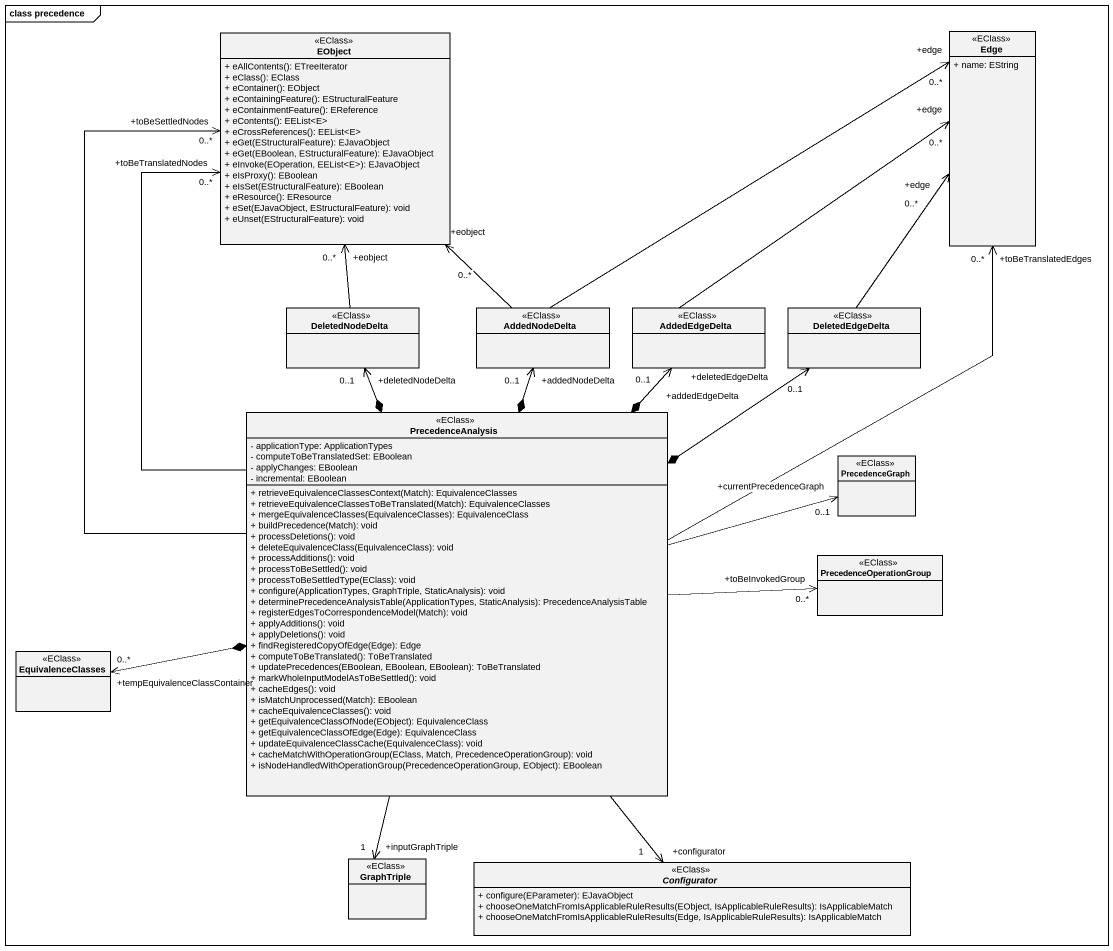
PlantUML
@startuml
mainframe class precedence
hide circle
hide empty members
skinparam classAttributeIconSize 0
class EObject <<EClass>> {
  + eAllContents(): ETreeIterator
  + eClass(): EClass
  + eContainer(): EObject
  + eContainingFeature(): EStructuralFeature
  + eContainmentFeature(): EReference
  + eContents(): EEList<E>
  + eCrossReferences(): EEList<E>
  + eGet(EStructuralFeature): EJavaObject
  + eGet(EBoolean, EStructuralFeature): EJavaObject
  + eInvoke(EOperation, EEList<E>): EJavaObject
  + eIsProxy(): EBoolean
  + eIsSet(EStructuralFeature): EBoolean
  + eResource(): EResource
  + eSet(EJavaObject, EStructuralFeature): void
  + eUnset(EStructuralFeature): void
}
class Edge <<EClass>> {
  + name: EString
}
class DeletedNodeDelta <<EClass>>
class AddedNodeDelta <<EClass>>
class AddedEdgeDelta <<EClass>>
class DeletedEdgeDelta <<EClass>>
class PrecedenceAnalysis <<EClass>> {
  - applicationType: ApplicationTypes
  - computeToBeTranslatedSet: EBoolean
  - applyChanges: EBoolean
  - incremental: EBoolean
  + retrieveEquivalenceClassesContext(Match): EquivalenceClasses
  + retrieveEquivalenceClassesToBeTranslated(Match): EquivalenceClasses
  + mergeEquivalenceClasses(EquivalenceClasses): EquivalenceClass
  + buildPrecedence(Match): void
  + processDeletions(): void
  + deleteEquivalenceClass(EquivalenceClass): void
  + processAdditions(): void
  + processToBeSettled(): void
  + processToBeSettledType(EClass): void
  + configure(ApplicationTypes, GraphTriple, StaticAnalysis): void
  + determinePrecedenceAnalysisTable(ApplicationTypes, StaticAnalysis): PrecedenceAnalysisTable
  + registerEdgesToCorrespondenceModel(Match): void
  + applyAdditions(): void
  + applyDeletions(): void
  + findRegisteredCopyOfEdge(Edge): Edge
  + computeToBeTranslated(): ToBeTranslated
  + updatePrecedences(EBoolean, EBoolean, EBoolean): ToBeTranslated
  + markWholeInputModelAsToBeSettled(): void
  + cacheEdges(): void
  + isMatchUnprocessed(Match): EBoolean
  + cacheEquivalenceClasses(): void
  + getEquivalenceClassOfNode(EObject): EquivalenceClass
  + getEquivalenceClassOfEdge(Edge): EquivalenceClass
  + updateEquivalenceClassCache(EquivalenceClass): void
  + cacheMatchWithOperationGroup(EClass, Match, PrecedenceOperationGroup): void
  + isNodeHandledWithOperationGroup(PrecedenceOperationGroup, EObject): EBoolean
}
class PrecedenceGraph <<EClass>>
class PrecedenceOperationGroup <<EClass>>
class EquivalenceClasses <<EClass>>
class GraphTriple <<EClass>>
abstract class Configurator <<EClass>> {
  + configure(EParameter): EJavaObject
  + chooseOneMatchFromIsApplicableRuleResults(EObject, IsApplicableRuleResults): IsApplicableMatch
  + chooseOneMatchFromIsApplicableRuleResults(Edge, IsApplicableRuleResults): IsApplicableMatch
}
DeletedNodeDelta -up-> "+eobject\n0..*" EObject
AddedNodeDelta -up-> "+eobject\n0..*" EObject
AddedNodeDelta -right-> "+edge\n0..*" Edge
AddedEdgeDelta -up-> "+edge\n0..*" Edge
DeletedEdgeDelta -up-> "+edge\n0..*" Edge
PrecedenceAnalysis -up-> "+toBeTranslatedNodes\n0..*" EObject
PrecedenceAnalysis -up-> "+toBeSettledNodes\n0..*" EObject
PrecedenceAnalysis -up-> "+toBeTranslatedEdges\n0..*" Edge
PrecedenceAnalysis *-up-> "+deletedNodeDelta\n0..1" DeletedNodeDelta
PrecedenceAnalysis *-up-> "+addedNodeDelta\n0..1" AddedNodeDelta
PrecedenceAnalysis *-up-> "+addedEdgeDelta\n0..1" AddedEdgeDelta
PrecedenceAnalysis *-up-> "+deletedEdgeDelta\n0..1" DeletedEdgeDelta
PrecedenceAnalysis -right-> "+currentPrecedenceGraph\n0..1" PrecedenceGraph
PrecedenceAnalysis -right-> "+toBeInvokedGroup\n0..*" PrecedenceOperationGroup
PrecedenceAnalysis *-left-> "+tempEquivalenceClassContainer\n0..*" EquivalenceClasses
PrecedenceAnalysis --> "+inputGraphTriple\n1" GraphTriple
PrecedenceAnalysis --> "+configurator\n1" Configurator
@enduml
